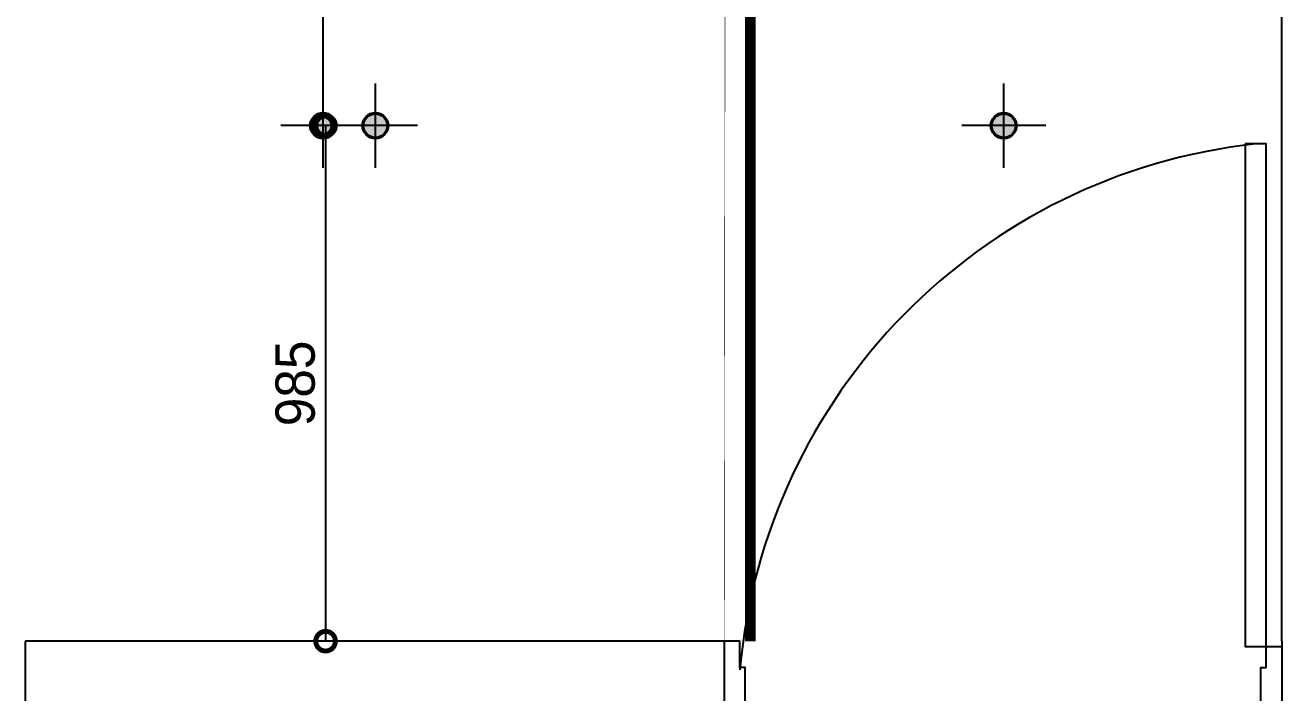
# Model space of a CAD drawing. Header units: inches. Extents: x -4181 to 116552, y 25636 to 44656.
# Drawn here: x 40647 to 43047, y 35097 to 36373 of the extents above; entities that cross this region are included whole.
import ezdxf

# ---------------------------------------------------------------- set-up
doc = ezdxf.new("R2010")
doc.units = ezdxf.units.IN
doc.header["$LTSCALE"] = 50
doc.header["$MEASUREMENT"] = 0
doc.linetypes.add('HIDDEN', pattern=[0.375, 0.25, -0.125])
for name, color, linetype in [('02-wal', 2, 'Continuous'), ('07-dim wal', 5, 'Continuous'), ('6fur', 6, 'Continuous'), ('CEIL-LIGHT', 7, 'Continuous'), ('CO-DO-FR', 7, 'Continuous'), ('CO-DOOR', 8, 'Continuous'), ('RC-LIGHT', 7, 'Continuous')]:
    doc.layers.add(name, color=color, linetype=linetype)
doc.styles.add('스타일1', font='HY울릉도M.TTF')
doc.dimstyles.new('30', dxfattribs={"dimscale": 30, "dimtxt": 2.5, "dimasz": 2.5, "dimexe": 1.25, "dimexo": 2, "dimtad": 1, "dimdec": 0, "dimtxsty": '스타일1', "dimblk": 'DOTSMALL', "dimcen": 2.5, "dimclrd": 1, "dimclre": 1, "dimclrt": 2, "dimadec": 0, "dimazin": 0, "dimtfac": 1, "dimtix": 1, "dimtmove": 0, "dimatfit": 3, "dimldrblk": 'DOTSMALL', "dimfxl": 1.25, "dimarcsym": 0})

# ---------------------------------------------------------------- blocks, each defined once
blk = doc.blocks.new('asfsd')
at = {"layer": '02-wal'}
for p, q in [((17915.6, 35487.4), (17915.6, 39057.4)), ((16850.6, 35487.4), (15515.6, 35487.4)), ((15515.6, 35487.4), (15515.6, 35287.4)), ((16850.6, 35487.4), (16850.6, 35342.4)), ((17915.6, 35487.4), (17915.6, 35342.4))]:
    blk.add_line(p, q, dxfattribs=at)
at = {"layer": 'CO-DO-FR'}
for points in [[(16850.6, 35432.4), (16850.6, 35287.4), (16880.6, 35287.4), (16880.6, 35327.4), (16890.6, 35327.4), (16890.6, 35437.4), (16880.6, 35437.4), (16880.6, 35487.4), (16850.6, 35487.4)], [(17915.6, 35477.4), (17915.6, 35287.4), (17885.6, 35287.4), (17885.6, 35327.4), (17875.6, 35327.4), (17875.6, 35437.4), (17885.6, 35437.4), (17885.6, 35477.4), (17915.6, 35477.4)]]:
    blk.add_lwpolyline(points, close=True, dxfattribs=at)
at = {"layer": 'CO-DOOR'}
blk.add_lwpolyline([(17845.6, 36437.4), (17845.6, 35477.4), (17885.6, 35477.4), (17885.6, 36437.4)], close=True, dxfattribs=at)
blk.add_arc((17986.1, 35334.2), 1109.8, 96.2309, 174.9207, dxfattribs=at)
blk = doc.blocks.new('cjswjdeh')
at = {"layer": '6fur'}
blk.add_blockref('asfsd', (25131.8, -291.7), dxfattribs=at)
blk = doc.blocks.new('1')
at = {"linetype": 'Continuous'}
h = blk.add_hatch(color=4, dxfattribs=at)
h.dxf.hatch_style = 1
edge = h.paths.add_edge_path()
edge.add_arc((11539653.5, -14273503.8), 37.5, 0, 360)
at = {"color": 1, "linetype": 'Continuous'}
for p, q in [((11539653.5, -14273637.1), (11539653.5, -14273370.5)), ((11539520.2, -14273503.8), (11539786.8, -14273503.8))]:
    blk.add_line(p, q, dxfattribs=at)
at = {"color": 4, "linetype": 'Continuous'}
for radius in [41.5, 37.5]:
    blk.add_circle((11539653.5, -14273503.8), radius, dxfattribs=at)
blk = doc.blocks.new('_DOTSMALL')
at = {"color": 0, "linetype": 'ByBlock', "const_width": 0.5}
blk.add_lwpolyline([(-0.0625, 0, 1), (0.0625, 0, 1)], format="xyb", close=True, dxfattribs=at)
blk = doc.blocks.new('*D169')
at = {"layer": '07-dim wal', "color": 1, "lineweight": -2, "transparency": 16777216}
for p, q in [((41216.2, 37780.7), (41216.2, 36180.7)), ((41276.2, 37780.7), (41253.7, 37780.7)), ((41276.2, 36180.7), (41253.7, 36180.7))]:
    blk.add_line(p, q, dxfattribs=at)
at = {"layer": 'Defpoints', "color": 0, "transparency": 16777216}
for p in [(41216.2, 37780.7), (41216.2, 36180.7), (41216.2, 36180.7)]:
    blk.add_point(p, dxfattribs=at)
at = {"layer": '07-dim wal', "color": 1, "lineweight": -2, "transparency": 16777216, "xscale": 75, "yscale": 75, "zscale": 75}
for p, rotation in [((41216.2, 37780.7), 90), ((41216.2, 36180.7), 270)]:
    blk.add_blockref('_DOTSMALL', p, dxfattribs=dict(at, rotation=rotation))
at = {"layer": '07-dim wal', "color": 2, "transparency": 16777216, "insert": (41158.4, 36980.7), "char_height": 75, "attachment_point": 5, "rotation": 90, "style": '스타일1'}
blk.add_mtext('1600', dxfattribs=at)
blk = doc.blocks.new('*D175')
at = {"layer": '07-dim wal', "color": 1, "lineweight": -2, "transparency": 16777216}
for p, q in [((41221.2, 36180.7), (41221.2, 35195.7)), ((41276.2, 36180.7), (41258.7, 36180.7)), ((41281.2, 35195.7), (41258.7, 35195.7))]:
    blk.add_line(p, q, dxfattribs=at)
at = {"layer": 'Defpoints', "color": 0, "transparency": 16777216}
for p in [(41216.2, 36180.7), (41221.2, 35195.7), (41221.2, 35195.7)]:
    blk.add_point(p, dxfattribs=at)
at = {"layer": '07-dim wal', "color": 1, "lineweight": -2, "transparency": 16777216, "xscale": 75, "yscale": 75, "zscale": 75}
for p, rotation in [((41221.2, 36180.7), 90), ((41221.2, 35195.7), 270)]:
    blk.add_blockref('_DOTSMALL', p, dxfattribs=dict(at, rotation=rotation))
at = {"layer": '07-dim wal', "color": 2, "transparency": 16777216, "insert": (41163.5, 35688.2), "char_height": 75, "attachment_point": 5, "rotation": 90, "style": '스타일1'}
blk.add_mtext('985', dxfattribs=at)

msp = doc.modelspace()

# ---------------------------------------------------------------- linework, layer by layer
at = {"layer": 'CEIL-LIGHT', "color": 10, "linetype": 'HIDDEN', "ltscale": 10, "const_width": 20}
msp.add_lwpolyline([(42032.4, 38565.7), (42032.4, 35195.7)], dxfattribs=at)
at = {"layer": 'CEIL-LIGHT'}
msp.add_lwpolyline([(42719.4, 38565.7, 1, 1, 0), (41987, 38565.7, 1, 1, 0), (41982.4, 35195.7, 1, 1, 0)], format="xyseb", dxfattribs=at)

# ---------------------------------------------------------------- block references
at = {"layer": '07-dim wal'}
msp.add_blockref('cjswjdeh', (0, 0), dxfattribs=at)
at = {"layer": 'RC-LIGHT', "xscale": 0.6024096385271789, "yscale": 0.6024096385271789, "zscale": 0.6024096385271789, "rotation": 89.99999999999999}
for p in [(-8557280, -6915417.8), (-8557180, -6915417.8), (-8555980, -6915417.8)]:
    msp.add_blockref('1', p, dxfattribs=at)

# ---------------------------------------------------------------- dimensions: what is measured, and where the dimension line sits
at = {"layer": '07-dim wal'}
for base, p1, p2, angle, picture, middle in [((41216.2, 36180.7), (41216.2, 37780.7), (41216.2, 36180.7), 270, '*D169', (41158.4, 36980.7)), ((41221.2, 35195.7), (41216.2, 36180.7), (41221.2, 35195.7), 90, '*D175', (41163.5, 35688.2))]:
    dim = msp.add_linear_dim(base=base, p1=p1, p2=p2, angle=angle, dimstyle='30', dxfattribs=at)
    dim.commit()
    dim.dimension.update_dxf_attribs({"geometry": picture, "text_midpoint": middle})

doc.saveas('drawing.dxf')
